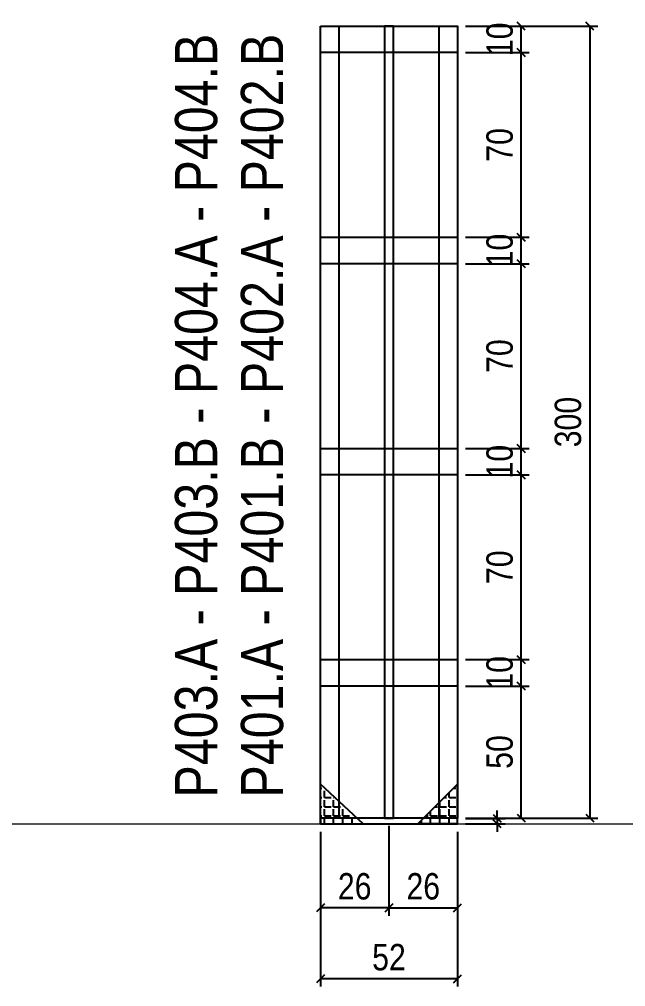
# Model space of a CAD drawing. Extents: x 2282 to 12463, y 760 to 16806.
# Drawn here: x 3693.2 to 3923, y 11426.2 to 11792.7 of the extents above; entities that cross this region are included whole.
import ezdxf

# ---------------------------------------------------------------- set-up
doc = ezdxf.new("R2010")
doc.units = 0
doc.layers.add('CARIMBO', color=255, linetype='Continuous', lineweight=9)
for name, color, linetype in [('COTA', 241, 'Continuous'), ('NOMENCLATURA', 7, 'Continuous'), ('SARR_2.2x10', 60, 'Continuous'), ('SARR_2.2x7', 40, 'Continuous'), ('SARR_3.5x7', 81, 'Continuous'), ('SARR_7x7', 40, 'Continuous')]:
    doc.layers.add(name, color=color, linetype=linetype)
doc.styles.add('ARIAL_NARROW', font='ARIALN.TTF', dxfattribs={"height": 0.2})
doc.styles.add('COTA TECNICA', font='techl___.ttf', dxfattribs={"height": 10})
doc.dimstyles.new('PAINEL', dxfattribs={"dimtxt": 10, "dimasz": 3, "dimexe": 3, "dimexo": 3, "dimgap": 3, "dimtad": 1, "dimdec": 1, "dimzin": 12, "dimdsep": 46, "dimtxsty": 'COTA TECNICA', "dimblk1": 'OBLIQUE', "dimblk2": 'OBLIQUE', "dimsah": 1, "dimcen": 0.9, "dimclrd": 4, "dimclre": 4, "dimclrt": 240, "dimadec": 1, "dimazin": 3, "dimtfac": 1, "dimtdec": 1, "dimtmove": 0, "dimatfit": 3, "dimfxl": 1, "dimtolj": 1, "dimtzin": 12, "dimarcsym": 0})
pattern_1 = [(0, (37366.5913, 20854.2797), (0, 3.4925), [2.54, -0.9525]), (90, (37366.5913, 20854.2797), (-3.4925, 2e-16), [2.54, -0.9525])]
pattern_2 = [(0, (37214.5713, 20854.2797), (0, 3.4925), [2.54, -0.9525]), (90, (37214.5713, 20854.2797), (-3.4925, 2e-16), [2.54, -0.9525])]

# ---------------------------------------------------------------- blocks, each defined once
blk = doc.blocks.new('_Oblique')
at = {"color": 0, "linetype": 'ByBlock', "lineweight": -2}
blk.add_line((-0.5, -0.5), (0.5, 0.5), dxfattribs=at)
blk = doc.blocks.new('*D536')
at = {"layer": 'COTA', "color": 4, "lineweight": -2, "transparency": 16777216}
for p, q in [((3874.26, 11489.99), (3874.26, 11492.99)), ((3862.27, 11489.99), (3877.26, 11489.99)), ((3874.26, 11489.99), (3874.26, 11487.92)), ((3862.27, 11487.92), (3877.26, 11487.92)), ((3874.26, 11487.92), (3874.26, 11484.92))]:
    blk.add_line(p, q, dxfattribs=at)
at = {"layer": 'Defpoints', "color": 0, "transparency": 16777216}
for p in [(3859.27, 11489.99), (3859.27, 11487.92), (3874.26, 11487.92)]:
    blk.add_point(p, dxfattribs=at)
at = {"layer": 'COTA', "color": 4, "lineweight": -2, "transparency": 16777216, "xscale": 3, "yscale": 3, "zscale": 3}
for p, rotation in [((3874.26, 11489.99), 270), ((3874.26, 11487.92), 90)]:
    blk.add_blockref('_Oblique', p, dxfattribs=dict(at, rotation=rotation))
blk = doc.blocks.new('*D537')
at = {"layer": 'COTA', "color": 4, "lineweight": -2, "transparency": 16777216}
for p, q in [((3862.27, 11540.12), (3886.36, 11540.12)), ((3883.36, 11490.12), (3883.36, 11540.12)), ((3862.27, 11490.12), (3886.36, 11490.12))]:
    blk.add_line(p, q, dxfattribs=at)
at = {"layer": 'Defpoints', "color": 0, "transparency": 16777216}
for p in [(3859.27, 11540.12), (3883.36, 11540.12), (3859.27, 11490.12)]:
    blk.add_point(p, dxfattribs=at)
at = {"layer": 'COTA', "color": 4, "lineweight": -2, "transparency": 16777216, "xscale": 3, "yscale": 3, "zscale": 3}
for p, rotation in [((3883.36, 11540.12), 90), ((3883.36, 11490.12), 270)]:
    blk.add_blockref('_Oblique', p, dxfattribs=dict(at, rotation=rotation))
at = {"layer": 'COTA', "color": 240, "transparency": 16777216, "insert": (3875.25, 11515.12), "char_height": 10, "attachment_point": 5, "rotation": 90, "style": 'COTA TECNICA'}
blk.add_mtext('\\A1;50', dxfattribs=at)
blk = doc.blocks.new('*D538')
at = {"layer": 'COTA', "color": 4, "lineweight": -2, "transparency": 16777216}
for p, q in [((3862.27, 11550.12), (3886.36, 11550.12)), ((3883.36, 11540.12), (3883.36, 11550.12)), ((3862.27, 11540.12), (3886.36, 11540.12))]:
    blk.add_line(p, q, dxfattribs=at)
at = {"layer": 'Defpoints', "color": 0, "transparency": 16777216}
for p in [(3859.27, 11550.12), (3883.36, 11550.12), (3859.27, 11540.12)]:
    blk.add_point(p, dxfattribs=at)
at = {"layer": 'COTA', "color": 4, "lineweight": -2, "transparency": 16777216, "xscale": 3, "yscale": 3, "zscale": 3}
for p, rotation in [((3883.36, 11550.12), 90), ((3883.36, 11540.12), 270)]:
    blk.add_blockref('_Oblique', p, dxfattribs=dict(at, rotation=rotation))
at = {"layer": 'COTA', "color": 240, "transparency": 16777216, "insert": (3875.26, 11545.12), "char_height": 10, "attachment_point": 5, "rotation": 90, "style": 'COTA TECNICA'}
blk.add_mtext('\\A1;10', dxfattribs=at)
blk = doc.blocks.new('*D539')
at = {"layer": 'COTA', "color": 4, "lineweight": -2, "transparency": 16777216}
for p, q in [((3862.27, 11620.12), (3886.36, 11620.12)), ((3883.36, 11550.12), (3883.36, 11620.12)), ((3865.27, 11550.12), (3886.36, 11550.12))]:
    blk.add_line(p, q, dxfattribs=at)
at = {"layer": 'Defpoints', "color": 0, "transparency": 16777216}
for p in [(3859.27, 11620.12), (3883.36, 11620.12), (3862.27, 11550.12)]:
    blk.add_point(p, dxfattribs=at)
at = {"layer": 'COTA', "color": 4, "lineweight": -2, "transparency": 16777216, "xscale": 3, "yscale": 3, "zscale": 3}
for p, rotation in [((3883.36, 11620.12), 90), ((3883.36, 11550.12), 270)]:
    blk.add_blockref('_Oblique', p, dxfattribs=dict(at, rotation=rotation))
at = {"layer": 'COTA', "color": 240, "transparency": 16777216, "insert": (3875.26, 11585.12), "char_height": 10, "attachment_point": 5, "rotation": 90, "style": 'COTA TECNICA'}
blk.add_mtext('\\A1;70', dxfattribs=at)
blk = doc.blocks.new('*D540')
at = {"layer": 'COTA', "color": 4, "lineweight": -2, "transparency": 16777216}
for p, q in [((3862.27, 11630.12), (3886.36, 11630.12)), ((3883.36, 11620.12), (3883.36, 11630.12)), ((3862.27, 11620.12), (3886.36, 11620.12))]:
    blk.add_line(p, q, dxfattribs=at)
at = {"layer": 'Defpoints', "color": 0, "transparency": 16777216}
for p in [(3859.27, 11630.12), (3883.36, 11630.12), (3859.27, 11620.12)]:
    blk.add_point(p, dxfattribs=at)
at = {"layer": 'COTA', "color": 4, "lineweight": -2, "transparency": 16777216, "xscale": 3, "yscale": 3, "zscale": 3}
for p, rotation in [((3883.36, 11630.12), 90), ((3883.36, 11620.12), 270)]:
    blk.add_blockref('_Oblique', p, dxfattribs=dict(at, rotation=rotation))
at = {"layer": 'COTA', "color": 240, "transparency": 16777216, "insert": (3875.26, 11625.12), "char_height": 10, "attachment_point": 5, "rotation": 90, "style": 'COTA TECNICA'}
blk.add_mtext('\\A1;10', dxfattribs=at)
blk = doc.blocks.new('*D541')
at = {"layer": 'COTA', "color": 4, "linetype": 'ByBlock', "lineweight": -2, "transparency": 16777216}
for p, q in [((3862.28, 11790.12), (3912.39, 11790.12)), ((3909.39, 11790.12), (3909.39, 11490.12)), ((3862.28, 11490.12), (3912.39, 11490.12))]:
    blk.add_line(p, q, dxfattribs=at)
at = {"layer": 'Defpoints', "color": 0, "linetype": 'ByBlock', "transparency": 16777216}
for p in [(3859.28, 11790.12), (3859.28, 11490.12), (3909.39, 11490.12)]:
    blk.add_point(p, dxfattribs=at)
at = {"layer": 'COTA', "color": 4, "linetype": 'ByBlock', "lineweight": -2, "transparency": 16777216, "xscale": 3, "yscale": 3, "zscale": 3}
for p, rotation in [((3909.39, 11790.12), 90), ((3909.39, 11490.12), 270)]:
    blk.add_blockref('_Oblique', p, dxfattribs=dict(at, rotation=rotation))
at = {"layer": 'COTA', "color": 240, "linetype": 'ByBlock', "transparency": 16777216, "insert": (3901.17, 11640.12), "char_height": 10, "attachment_point": 5, "rotation": 90, "style": 'COTA TECNICA'}
blk.add_mtext('\\A1;300', dxfattribs=at)
blk = doc.blocks.new('*D544')
at = {"layer": 'COTA', "color": 4, "linetype": 'ByBlock', "lineweight": -2, "transparency": 16777216}
for p, q in [((3862.28, 11700.12), (3886.36, 11700.12)), ((3883.36, 11630.12), (3883.36, 11700.12)), ((3862.27, 11630.12), (3886.36, 11630.12))]:
    blk.add_line(p, q, dxfattribs=at)
at = {"layer": 'Defpoints', "color": 0, "linetype": 'ByBlock', "transparency": 16777216}
for p in [(3859.28, 11700.12), (3883.36, 11700.12), (3859.27, 11630.12)]:
    blk.add_point(p, dxfattribs=at)
at = {"layer": 'COTA', "color": 4, "linetype": 'ByBlock', "lineweight": -2, "transparency": 16777216, "xscale": 3, "yscale": 3, "zscale": 3}
for p, rotation in [((3883.36, 11700.12), 90), ((3883.36, 11630.12), 270)]:
    blk.add_blockref('_Oblique', p, dxfattribs=dict(at, rotation=rotation))
at = {"layer": 'COTA', "color": 240, "linetype": 'ByBlock', "transparency": 16777216, "insert": (3875.26, 11665.12), "char_height": 10, "attachment_point": 5, "rotation": 90, "style": 'COTA TECNICA'}
blk.add_mtext('\\A1;70', dxfattribs=at)
blk = doc.blocks.new('*D545')
at = {"layer": 'COTA', "color": 4, "linetype": 'ByBlock', "lineweight": -2, "transparency": 16777216}
for p, q in [((3862.28, 11710.12), (3886.36, 11710.12)), ((3883.36, 11700.12), (3883.36, 11710.12)), ((3862.28, 11700.12), (3886.36, 11700.12))]:
    blk.add_line(p, q, dxfattribs=at)
at = {"layer": 'Defpoints', "color": 0, "linetype": 'ByBlock', "transparency": 16777216}
for p in [(3859.28, 11710.12), (3883.36, 11710.12), (3859.28, 11700.12)]:
    blk.add_point(p, dxfattribs=at)
at = {"layer": 'COTA', "color": 4, "linetype": 'ByBlock', "lineweight": -2, "transparency": 16777216, "xscale": 3, "yscale": 3, "zscale": 3}
for p, rotation in [((3883.36, 11710.12), 90), ((3883.36, 11700.12), 270)]:
    blk.add_blockref('_Oblique', p, dxfattribs=dict(at, rotation=rotation))
at = {"layer": 'COTA', "color": 240, "linetype": 'ByBlock', "transparency": 16777216, "insert": (3875.26, 11705.12), "char_height": 10, "attachment_point": 5, "rotation": 90, "style": 'COTA TECNICA'}
blk.add_mtext('\\A1;10', dxfattribs=at)
blk = doc.blocks.new('*D546')
at = {"layer": 'COTA', "color": 4, "linetype": 'ByBlock', "lineweight": -2, "transparency": 16777216}
for p, q in [((3807.27, 11484.92), (3807.27, 11426.23)), ((3859.27, 11484.92), (3859.27, 11426.23)), ((3859.27, 11429.23), (3807.27, 11429.23))]:
    blk.add_line(p, q, dxfattribs=at)
at = {"layer": 'Defpoints', "color": 0, "linetype": 'ByBlock', "transparency": 16777216}
for p in [(3807.27, 11487.92), (3859.27, 11487.92), (3807.27, 11429.23)]:
    blk.add_point(p, dxfattribs=at)
at = {"layer": 'COTA', "color": 4, "linetype": 'ByBlock', "lineweight": -2, "transparency": 16777216, "xscale": 3, "yscale": 3, "zscale": 3, "rotation": 180}
blk.add_blockref('_Oblique', (3807.27, 11429.23), dxfattribs=at)
at = {"layer": 'COTA', "color": 4, "linetype": 'ByBlock', "lineweight": -2, "transparency": 16777216, "xscale": 3, "yscale": 3, "zscale": 3}
blk.add_blockref('_Oblique', (3859.27, 11429.23), dxfattribs=at)
at = {"layer": 'COTA', "color": 240, "linetype": 'ByBlock', "transparency": 16777216, "insert": (3833.27, 11437.34), "char_height": 10, "attachment_point": 5, "style": 'COTA TECNICA'}
blk.add_mtext('\\A1;52', dxfattribs=at)
blk = doc.blocks.new('*D547')
at = {"layer": 'COTA', "color": 4, "linetype": 'ByBlock', "lineweight": -2, "transparency": 16777216}
for p, q in [((3833.27, 11487.12), (3833.27, 11453.08)), ((3859.27, 11484.92), (3859.27, 11453.08)), ((3833.27, 11456.08), (3859.27, 11456.08))]:
    blk.add_line(p, q, dxfattribs=at)
at = {"layer": 'Defpoints', "color": 0, "linetype": 'ByBlock', "transparency": 16777216}
for p in [(3833.27, 11490.12), (3859.27, 11487.92), (3859.27, 11456.08)]:
    blk.add_point(p, dxfattribs=at)
at = {"layer": 'COTA', "color": 4, "linetype": 'ByBlock', "lineweight": -2, "transparency": 16777216, "xscale": 3, "yscale": 3, "zscale": 3, "rotation": 180}
blk.add_blockref('_Oblique', (3833.27, 11456.08), dxfattribs=at)
at = {"layer": 'COTA', "color": 4, "linetype": 'ByBlock', "lineweight": -2, "transparency": 16777216, "xscale": 3, "yscale": 3, "zscale": 3}
blk.add_blockref('_Oblique', (3859.27, 11456.08), dxfattribs=at)
at = {"layer": 'COTA', "color": 240, "linetype": 'ByBlock', "transparency": 16777216, "insert": (3846.27, 11464.18), "char_height": 10, "attachment_point": 5, "style": 'COTA TECNICA'}
blk.add_mtext('\\A1;26', dxfattribs=at)
blk = doc.blocks.new('*D542')
at = {"layer": 'COTA', "color": 4, "linetype": 'ByBlock', "lineweight": -2, "transparency": 16777216}
for p, q in [((3862.29, 11780.12), (3886.37, 11780.12)), ((3883.37, 11710.12), (3883.37, 11780.12)), ((3862.28, 11710.12), (3886.37, 11710.12))]:
    blk.add_line(p, q, dxfattribs=at)
at = {"layer": 'Defpoints', "color": 0, "linetype": 'ByBlock', "transparency": 16777216}
for p in [(3859.29, 11780.12), (3883.37, 11780.12), (3859.28, 11710.12)]:
    blk.add_point(p, dxfattribs=at)
at = {"layer": 'COTA', "color": 4, "linetype": 'ByBlock', "lineweight": -2, "transparency": 16777216, "xscale": 3, "yscale": 3, "zscale": 3}
for p, rotation in [((3883.37, 11780.12), 90), ((3883.37, 11710.12), 270)]:
    blk.add_blockref('_Oblique', p, dxfattribs=dict(at, rotation=rotation))
at = {"layer": 'COTA', "color": 240, "linetype": 'ByBlock', "transparency": 16777216, "insert": (3875.27, 11745.12), "char_height": 10, "attachment_point": 5, "rotation": 90, "style": 'COTA TECNICA'}
blk.add_mtext('\\A1;70', dxfattribs=at)
blk = doc.blocks.new('*D548')
at = {"layer": 'COTA', "color": 4, "linetype": 'ByBlock', "lineweight": -2, "transparency": 16777216}
for p, q in [((3862.29, 11790.12), (3886.37, 11790.12)), ((3883.37, 11780.12), (3883.37, 11790.12)), ((3862.29, 11780.12), (3886.37, 11780.12))]:
    blk.add_line(p, q, dxfattribs=at)
at = {"layer": 'Defpoints', "color": 0, "linetype": 'ByBlock', "transparency": 16777216}
for p in [(3859.29, 11790.12), (3883.37, 11790.12), (3859.29, 11780.12)]:
    blk.add_point(p, dxfattribs=at)
at = {"layer": 'COTA', "color": 4, "linetype": 'ByBlock', "lineweight": -2, "transparency": 16777216, "xscale": 3, "yscale": 3, "zscale": 3}
for p, rotation in [((3883.37, 11790.12), 90), ((3883.37, 11780.12), 270)]:
    blk.add_blockref('_Oblique', p, dxfattribs=dict(at, rotation=rotation))
at = {"layer": 'COTA', "color": 240, "linetype": 'ByBlock', "transparency": 16777216, "insert": (3875.27, 11785.12), "char_height": 10, "attachment_point": 5, "rotation": 90, "style": 'COTA TECNICA'}
blk.add_mtext('\\A1;10', dxfattribs=at)
blk = doc.blocks.new('*D543')
at = {"layer": 'COTA', "color": 4, "lineweight": -2, "transparency": 16777216}
for p, q in [((3833.27, 11487.12), (3833.27, 11453.08)), ((3807.27, 11484.92), (3807.27, 11453.08)), ((3833.27, 11456.08), (3807.27, 11456.08))]:
    blk.add_line(p, q, dxfattribs=at)
at = {"layer": 'Defpoints', "color": 0, "transparency": 16777216}
for p in [(3833.27, 11490.12), (3807.27, 11487.92), (3807.27, 11456.08)]:
    blk.add_point(p, dxfattribs=at)
at = {"layer": 'COTA', "color": 4, "lineweight": -2, "transparency": 16777216, "xscale": 3, "yscale": 3, "zscale": 3, "rotation": 180}
blk.add_blockref('_Oblique', (3807.27, 11456.08), dxfattribs=at)
at = {"layer": 'COTA', "color": 4, "lineweight": -2, "transparency": 16777216, "xscale": 3, "yscale": 3, "zscale": 3}
blk.add_blockref('_Oblique', (3833.27, 11456.08), dxfattribs=at)
at = {"layer": 'COTA', "color": 240, "transparency": 16777216, "insert": (3820.27, 11464.18), "char_height": 10, "attachment_point": 5, "style": 'COTA TECNICA'}
blk.add_mtext('\\A1;26', dxfattribs=at)

msp = doc.modelspace()

# ---------------------------------------------------------------- hatches: boundary and pattern name
at = {"layer": 'SARR_2.2x10'}
h = msp.add_hatch(dxfattribs=at)
h.set_pattern_fill('ANGLE', color=256, scale=0.5)
h.set_pattern_definition(pattern_2)
h.paths.add_polyline_path([(3814.27, 11495.92), (3807.27, 11502.92), (3807.27, 11490.12), (3814.27, 11490.12)])
h = msp.add_hatch(dxfattribs=at)
h.set_pattern_fill('ANGLE', color=256, scale=0.5)
h.set_pattern_definition(pattern_1)
h.paths.add_polyline_path([(3852.27, 11495.92), (3859.27, 11502.92), (3859.27, 11490.12), (3852.27, 11490.12)])
h = msp.add_hatch(dxfattribs=at)
h.set_pattern_fill('ANGLE', color=256, scale=0.5)
h.set_pattern_definition(pattern_2)
h.paths.add_polyline_path([(3814.27, 11495.92), (3814.27, 11490.12), (3820.07, 11490.12)])
h = msp.add_hatch(dxfattribs=at)
h.set_pattern_fill('ANGLE', color=256, scale=0.5)
h.set_pattern_definition(pattern_1)
h.paths.add_polyline_path([(3852.27, 11495.92), (3852.27, 11490.12), (3846.47, 11490.12)])
h = msp.add_hatch(dxfattribs=at)
h.set_pattern_fill('ANGLE', color=256, scale=0.5)
h.set_pattern_definition(pattern_2)
h.paths.add_polyline_path([(3820.07, 11490.12), (3807.27, 11490.12), (3807.27, 11487.92), (3822.27, 11487.92)])
h = msp.add_hatch(dxfattribs=at)
h.set_pattern_fill('ANGLE', color=256, scale=0.5)
h.set_pattern_definition(pattern_1)
h.paths.add_polyline_path([(3846.47, 11490.12), (3859.27, 11490.12), (3859.27, 11487.92), (3844.27, 11487.92)])

# ---------------------------------------------------------------- linework, layer by layer
at = {"layer": 'CARIMBO', "color": 3}
msp.add_line((2282.39, 11487.92), (9611.68, 11487.92), dxfattribs=at)
at = {"layer": 'SARR_2.2x10'}
for p, q in [((3807.27, 11487.92), (3807.27, 11502.92)), ((3823.51, 11487.92), (3807.27, 11502.92)), ((3844.27, 11487.92), (3859.27, 11502.92)), ((3859.27, 11487.92), (3859.27, 11502.92)), ((3807.27, 11487.92), (3820.27, 11487.92)), ((3859.27, 11487.92), (3844.27, 11487.92))]:
    msp.add_line(p, q, dxfattribs=at)
for points in [[(3807.28, 11790.12), (3859.29, 11790.12), (3859.29, 11780.12), (3807.28, 11780.12)], [(3807.27, 11710.12), (3859.28, 11710.12), (3859.28, 11700.12), (3807.27, 11700.12)], [(3807.27, 11630.12), (3859.27, 11630.12), (3859.27, 11620.12), (3807.27, 11620.12)], [(3807.27, 11550.12), (3859.27, 11550.12), (3859.27, 11540.12), (3807.27, 11540.12)]]:
    msp.add_lwpolyline(points, close=True, dxfattribs=at)
at = {"layer": 'SARR_2.2x7'}
msp.add_lwpolyline([(3807.27, 11490.12), (3807.27, 11487.92), (3859.27, 11487.92), (3859.27, 11490.12), (3807.27, 11490.12)], dxfattribs=at)
at = {"layer": 'SARR_3.5x7'}
msp.add_lwpolyline([(3835.02, 11790.12), (3831.52, 11790.12), (3831.52, 11490.12), (3835.02, 11490.12)], close=True, dxfattribs=at)
at = {"layer": 'SARR_7x7'}
for points in [[(3807.27, 11790.12), (3814.27, 11790.12), (3814.27, 11490.12), (3807.27, 11490.12)], [(3852.28, 11790.12), (3859.28, 11790.12), (3859.28, 11490.12), (3852.28, 11490.12)]]:
    msp.add_lwpolyline(points, close=True, dxfattribs=at)

# ---------------------------------------------------------------- texts
at = {"layer": 'NOMENCLATURA', "style": 'ARIAL_NARROW'}
for s, p in [('P403.A - P403.B - P404.A - P404.B', (3768.16, 11497.89)), ('P401.A - P401.B - P402.A - P402.B', (3793.16, 11497.89))]:
    msp.add_text(s, height=16, rotation=90, dxfattribs=at).set_placement(p)

# ---------------------------------------------------------------- dimensions: what is measured, and where the dimension line sits
at = {"layer": 'COTA', "linetype": 'ByBlock'}
for base, p1, p2, picture, middle in [((3909.39, 11490.12), (3859.28, 11790.12), (3859.28, 11490.12), '*D541', (3901.17, 11640.12)), ((3883.37, 11780.12), (3859.28, 11710.12), (3859.29, 11780.12), '*D542', (3875.27, 11745.12)), ((3883.36, 11700.12), (3859.27, 11630.12), (3859.28, 11700.12), '*D544', (3875.26, 11665.12))]:
    dim = msp.add_linear_dim(base=base, p1=p1, p2=p2, angle=90, dimstyle='PAINEL', override={"dimarcsym": 1}, dxfattribs=at)
    dim.commit()
    dim.dimension.update_dxf_attribs({"geometry": picture, "text_midpoint": middle})
for base, p1, p2, picture, middle in [((3883.37, 11790.12), (3859.29, 11780.12), (3859.29, 11790.12), '*D548', (3883.37, 11785.12)), ((3883.36, 11710.12), (3859.28, 11700.12), (3859.28, 11710.12), '*D545', (3883.36, 11705.12))]:
    dim = msp.add_linear_dim(base=base, p1=p1, p2=p2, angle=90, dimstyle='PAINEL', override={"dimarcsym": 1}, dxfattribs=at)
    dim.commit()
    dim.dimension.update_dxf_attribs({"geometry": picture, "text_midpoint": middle, "dimtype": 160})
at = {"layer": 'COTA'}
for base, p1, p2, picture, middle in [((3883.36, 11630.12), (3859.27, 11620.12), (3859.27, 11630.12), '*D540', (3883.36, 11625.12)), ((3883.36, 11550.12), (3859.27, 11540.12), (3859.27, 11550.12), '*D538', (3883.36, 11545.12))]:
    dim = msp.add_linear_dim(base=base, p1=p1, p2=p2, angle=90, dimstyle='PAINEL', dxfattribs=at)
    dim.commit()
    dim.dimension.update_dxf_attribs({"geometry": picture, "text_midpoint": middle, "dimtype": 160})
for base, p1, p2, picture, middle in [((3883.36, 11620.12), (3862.27, 11550.12), (3859.27, 11620.12), '*D539', (3875.26, 11585.12)), ((3883.36, 11540.12), (3859.27, 11490.12), (3859.27, 11540.12), '*D537', (3875.25, 11515.12))]:
    dim = msp.add_linear_dim(base=base, p1=p1, p2=p2, angle=90, dimstyle='PAINEL', dxfattribs=at)
    dim.commit()
    dim.dimension.update_dxf_attribs({"geometry": picture, "text_midpoint": middle})
dim = msp.add_linear_dim(base=(3874.26, 11487.92), p1=(3859.27, 11489.99), p2=(3859.27, 11487.92), angle=90, text=' ', dimstyle='PAINEL', dxfattribs=at)
dim.commit()
dim.dimension.update_dxf_attribs({"geometry": '*D536', "text_midpoint": (3874.26, 11488.95)})
dim = msp.add_linear_dim(base=(3807.27, 11456.08), p1=(3833.27, 11490.12), p2=(3807.27, 11487.92), dimstyle='PAINEL', dxfattribs=at)
dim.commit()
dim.dimension.update_dxf_attribs({"geometry": '*D543', "text_midpoint": (3820.27, 11464.18)})
at = {"layer": 'COTA', "linetype": 'ByBlock'}
for base, p1, p2, picture, middle in [((3859.27, 11456.08), (3833.27, 11490.12), (3859.27, 11487.92), '*D547', (3846.27, 11464.18)), ((3807.27, 11429.23), (3859.27, 11487.92), (3807.27, 11487.92), '*D546', (3833.27, 11437.34))]:
    dim = msp.add_linear_dim(base=base, p1=p1, p2=p2, dimstyle='PAINEL', override={"dimarcsym": 2}, dxfattribs=at)
    dim.commit()
    dim.dimension.update_dxf_attribs({"geometry": picture, "text_midpoint": middle})

doc.saveas('drawing.dxf')
